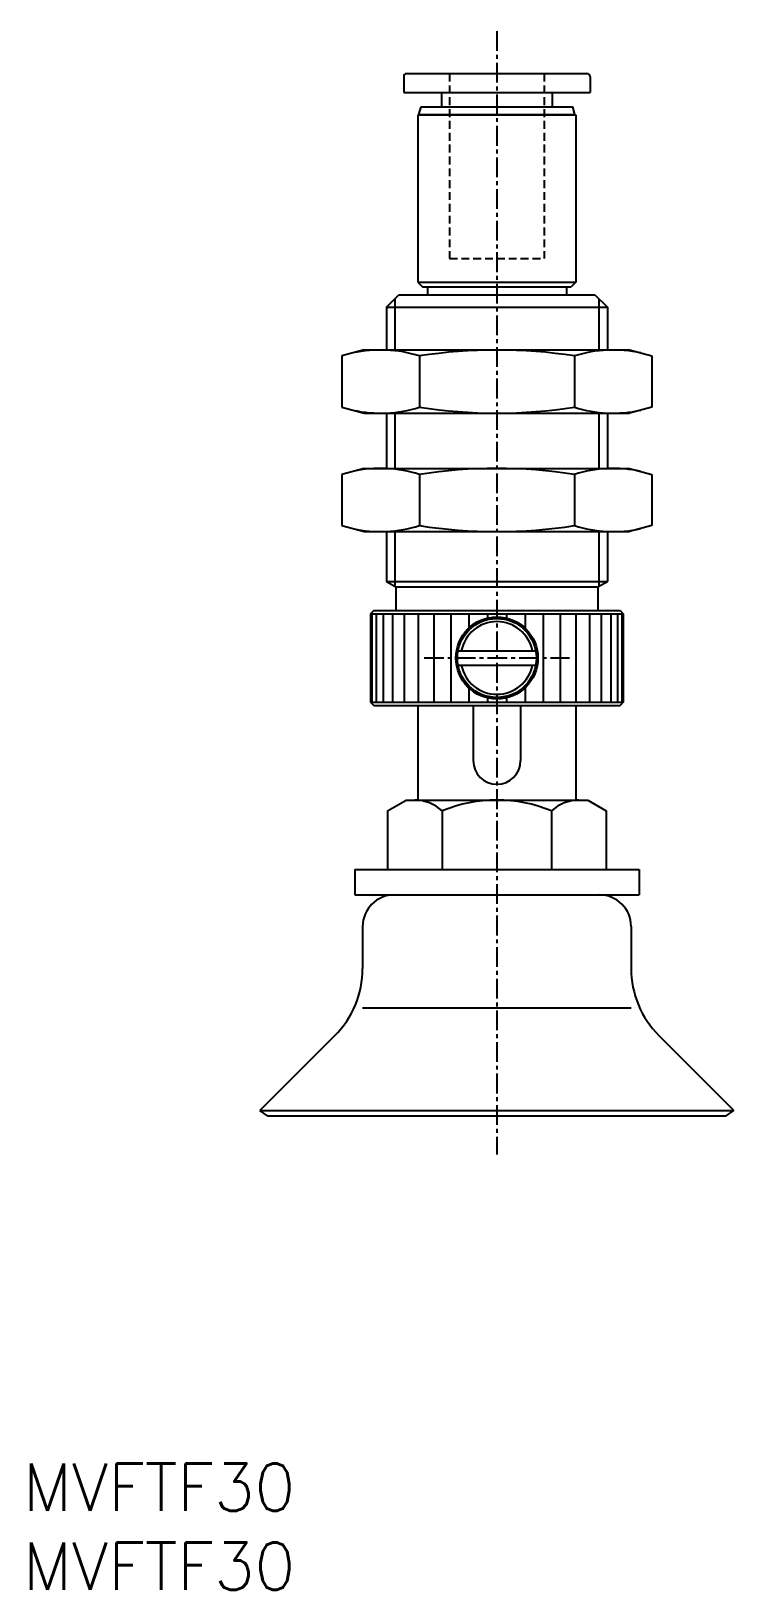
# Model space of a CAD drawing. Extents: x 0.5 to 45, y 0 to 98.7.
import ezdxf

# ---------------------------------------------------------------- set-up
doc = ezdxf.new("R2010")
doc.units = 0
doc.linetypes.add('CENTER', pattern=[2, 1.25, -0.25, 0.25, -0.25])
doc.linetypes.add('DASHED', pattern=[0.75, 0.5, -0.25])
doc.layers.get('0').update_dxf_attribs({"linetype": 'CONTINUOUS'})
doc.layers.add('CENTER', color=1, linetype='CENTER')
doc.styles.get("Standard").update_dxf_attribs({"font": 'txt.shx'})

# ---------------------------------------------------------------- blocks, each defined once
blk = doc.blocks.new('*U9')
at = {"color": 7, "linetype": 'CONTINUOUS'}
blk.add_text('MVFTF30', height=3, dxfattribs=at).set_placement((0, 0))
blk = doc.blocks.new('*U10')
at = {"color": 7, "linetype": 'CONTINUOUS'}
blk.add_text('MVFTF30', height=3, dxfattribs=at).set_placement((0, 5))

msp = doc.modelspace()

# ---------------------------------------------------------------- linework, layer by layer
at = {"color": 7, "linetype": 'CONTINUOUS'}
for p, q in [((24.100006, 95.8), (24.100006, 94.8)), ((24.299988, 96), (35.700012, 96)), ((35.899994, 95.8), (35.899994, 94.8)), ((24.100006, 94.8), (35.899994, 94.8)), ((26.5, 94.8), (26.5, 93.9)), ((33.5, 94.8), (33.5, 93.9)), ((25.066026, 93.4), (25.200001, 93.9)), ((25.200012, 93.9), (34.799988, 93.9)), ((34.933967, 93.39999), (34.799992, 93.9)), ((25.06602, 93.4), (25, 93.36188)), ((25, 93.36188), (25, 82.8)), ((35, 93.36188), (25, 93.36188)), ((25.06604, 93.4), (34.93396, 93.4)), ((34.933977, 93.39999), (34.999997, 93.36188)), ((35, 93.36188), (35, 82.8)), ((23.000004, 81.19999), (23.800008, 82)), ((23.799988, 82), (36.200012, 82)), ((25, 82.8), (35, 82.8)), ((25.000003, 82.8), (25.300008, 82.5)), ((25.299988, 82.5), (34.700012, 82.5)), ((25.600006, 82.5), (25.600006, 82)), ((34.399994, 82.5), (34.399994, 82)), ((34.999994, 82.8), (34.7, 82.5)), ((36.199991, 81.99999), (36.999996, 81.19999)), ((23.000004, 81.19999), (36.999998, 81.19999)), ((23.000004, 81.19999), (23.000004, 78.5)), ((23.541504, 81.7415), (23.541504, 78.5)), ((36.458496, 81.7415), (36.458496, 78.5)), ((36.999997, 81.19999), (36.999997, 78.5)), ((20.185028, 78.12086), (20.185028, 74.87914)), ((21.600006, 78.5), (20.185055, 78.12086)), ((21.600006, 78.5), (38.399994, 78.5)), ((25.092529, 78.12086), (25.092529, 74.87914)), ((34.907471, 78.12086), (34.907471, 74.87914)), ((38.399994, 78.5), (39.814954, 78.12086)), ((39.814972, 78.12086), (39.814972, 74.87914)), ((20.18505, 74.87913), (21.600006, 74.5)), ((21.600006, 74.5), (38.399994, 74.5)), ((23, 74.5), (23, 71)), ((23.541504, 74.5), (23.541504, 71)), ((36.458496, 74.5), (36.458496, 71)), ((37, 74.5), (37, 71)), ((39.814957, 74.87913), (38.399994, 74.5)), ((20.185028, 70.62086), (20.185028, 67.37914)), ((21.600011, 71), (20.185051, 70.62086)), ((21.600006, 71), (38.399994, 71)), ((25.092529, 70.62086), (25.092529, 67.37914)), ((34.907471, 70.62086), (34.907471, 67.37914)), ((38.399998, 71), (39.814958, 70.62087)), ((39.814972, 70.62086), (39.814972, 67.37914)), ((20.185039, 67.37914), (21.599998, 67)), ((39.814953, 67.37914), (38.399993, 67)), ((21.600006, 67), (38.399994, 67)), ((23, 67), (23, 63.84641)), ((23.541504, 67), (23.541504, 63.53378)), ((36.458496, 67), (36.458496, 63.53378)), ((37, 67), (37, 63.84641)), ((23, 63.84641), (37, 63.84641)), ((23, 63.84641), (23.600005, 63.5)), ((23.600006, 63.5), (23.600006, 62)), ((23.600006, 63.5), (36.399994, 63.5)), ((36.399994, 63.5), (36.399994, 62)), ((36.400005, 63.50001), (36.999996, 63.84641)), ((22.199994, 62), (21.999998, 61.8)), ((22, 61.8), (38, 61.8)), ((22, 61.8), (22, 56.20001)), ((22.089355, 61.8), (22.089355, 56.20001)), ((22.199997, 62), (37.800003, 62)), ((22.355415, 61.8), (22.355415, 56.20001)), ((22.792252, 61.8), (22.792252, 56.20001)), ((23.390091, 61.8), (23.390091, 56.20001)), ((24.135582, 61.8), (24.135582, 56.20001)), ((25.012085, 61.8), (25.012085, 56.20001)), ((26, 61.8), (26, 56.20001)), ((27.077271, 61.8), (27.077271, 56.20001)), ((28.219833, 61.8), (28.219833, 60.895)), ((29.402161, 61.8), (29.402161, 61.53033)), ((30.597839, 61.8), (30.597839, 61.53033)), ((31.780167, 61.8), (31.780167, 60.895)), ((32.922729, 61.8), (32.922729, 56.20001)), ((34, 61.8), (34, 56.20001)), ((34.987915, 61.8), (34.987915, 56.20001)), ((35.864418, 61.8), (35.864418, 56.20001)), ((36.609909, 61.8), (36.609909, 56.20001)), ((37.207748, 61.8), (37.207748, 56.20001)), ((37.644585, 61.8), (37.644585, 56.20001)), ((37.800004, 62.00001), (38.000006, 61.80001)), ((37.910645, 61.8), (37.910645, 56.20001)), ((38, 61.8), (38, 56.20001)), ((27.540833, 59.45001), (32.459167, 59.45001)), ((27.540833, 58.55), (32.459167, 58.55)), ((28.219833, 57.10501), (28.219833, 56.20001)), ((29.402161, 56.46968), (29.402161, 56.20001)), ((30.597839, 56.46968), (30.597839, 56.20001)), ((31.780167, 57.10501), (31.780167, 56.20001)), ((22, 56.20001), (38, 56.20001)), ((22.000004, 56.20001), (22.200003, 56.00001)), ((22.199997, 56), (37.800003, 56)), ((25, 56), (25, 50)), ((28.5, 56), (28.5, 52.5)), ((31.5, 56), (31.5, 52.5)), ((35, 56), (35, 50)), ((37.999997, 56.2), (37.800001, 56.00001)), ((23.071796, 49.31977), (24.250001, 50)), ((24.25, 50), (35.75, 50)), ((35.750001, 50.00001), (36.928205, 49.31977)), ((23.0718, 49.31976), (23.0718, 45.60001)), ((26.535896, 49.31976), (26.535896, 45.60001)), ((33.464104, 49.31976), (33.464104, 45.60001)), ((36.9282, 49.31976), (36.9282, 45.60001)), ((21, 45.60001), (39, 45.60001)), ((21, 45.60001), (21, 44)), ((39, 45.60001), (39, 44)), ((21, 44), (39, 44)), ((21.5, 42), (21.5, 39.335281)), ((38.5, 42), (38.5, 39.335281)), ((21.5, 36.849998), (38.5, 36.849998)), ((19.742643, 35.092642), (15, 30.349998)), ((40.257356, 35.092637), (45, 30.349998)), ((15.481735, 30), (15, 30.349998)), ((15, 30.349998), (45, 30.349998)), ((15.481735, 30), (44.518265, 30)), ((44.518265, 30), (45, 30.349998))]:
    msp.add_line(p, q, dxfattribs=at)
at = {"color": 3, "linetype": 'DASHED'}
for p, q in [((27, 96), (27, 84.3)), ((33, 96), (33, 84.3)), ((27, 84.3), (33, 84.3))]:
    msp.add_line(p, q, dxfattribs=at)
at = {"color": 7, "linetype": 'CONTINUOUS'}
for radius in [2.6, 2.5]:
    msp.add_circle((30, 59), radius, dxfattribs=at)
for centre, radius, start, end in [((24.299988, 95.8), 0.2, 90, 180), ((35.700012, 95.8), 0.2, 0, 90), ((22.638794, 70.37023), 8.129772, 72.432975, 102.43233), ((30, 46.54961), 31.950384, 81.164565, 98.835427), ((37.361206, 70.37023), 8.129772, 77.567111, 107.56703), ((22.638794, 82.62977), 8.129772, 257.56714, 287.56703), ((30, 106.45039), 31.950384, 261.16457, 278.83543), ((37.361206, 82.62977), 8.129772, 252.43297, 282.43221), ((22.638794, 62.87023), 8.129772, 72.432975, 102.43233), ((30, 39.049619), 31.950384, 81.164565, 98.835426), ((37.361206, 62.87023), 8.129772, 77.567111, 107.56703), ((22.638794, 75.12977), 8.129772, 257.56714, 287.56703), ((30, 98.95039), 31.950384, 261.16457, 278.83543), ((37.361206, 75.12977), 8.129772, 252.43297, 282.43221), ((30, 59), 2.3, 11.282843, 168.71716), ((30, 59), 2.3, 191.28284, 348.71716), ((30, 52.5), 1.5, 180, 0), ((24.803848, 47.45477), 2.545235, 47.116718, 90), ((30, 40.83942), 9.160586, 67.780688, 112.21931), ((35.196152, 47.45477), 2.545235, 90, 132.88328), ((23.5, 42), 2, 90, 180), ((36.5, 42), 2, 0, 90), ((15.5, 39.335281), 6, 315, 0), ((44.5, 39.335281), 6, 179.99999, 224.99999)]:
    msp.add_arc(centre, radius, start, end, dxfattribs=at)
at = {"layer": 'CENTER', "color": 1, "linetype": 'CENTER'}
for p, q in [((30, 98.68465), (30, 27.551811)), ((25.400002, 59), (34.599998, 59))]:
    msp.add_line(p, q, dxfattribs=at)

# ---------------------------------------------------------------- block references
at = {"color": 7, "linetype": 'CONTINUOUS'}
for name in ['*U10', '*U9']:
    msp.add_blockref(name, (0, 0), dxfattribs=at)

doc.saveas('drawing.dxf')
